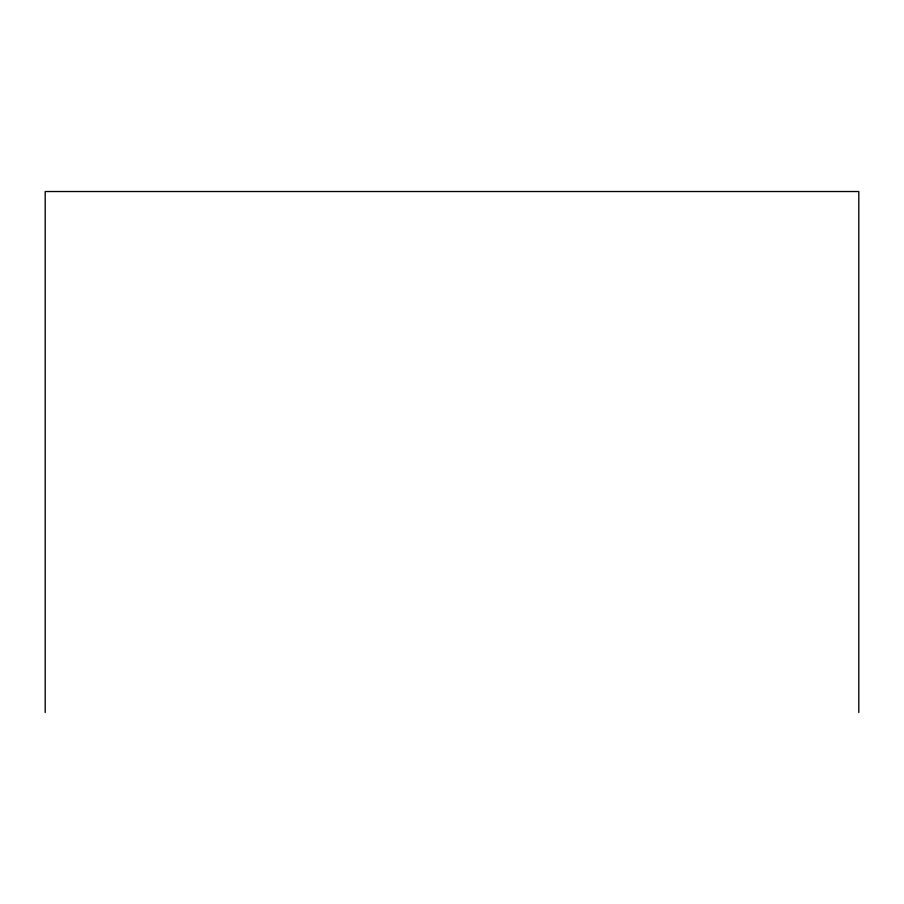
<?xml version="1.0" encoding="UTF-8"?>
<svg xmlns="http://www.w3.org/2000/svg" width="904" height="904" viewBox="0 0 904 904"><rect width="100%" height="100%" fill="white"/><g stroke="black" fill="none" stroke-linecap="round" stroke-linejoin="round"><path stroke-width="1.36" d="M858.8 712.476L858.8 191.524L45.2 191.524L45.2 712.476"/></g></svg>
